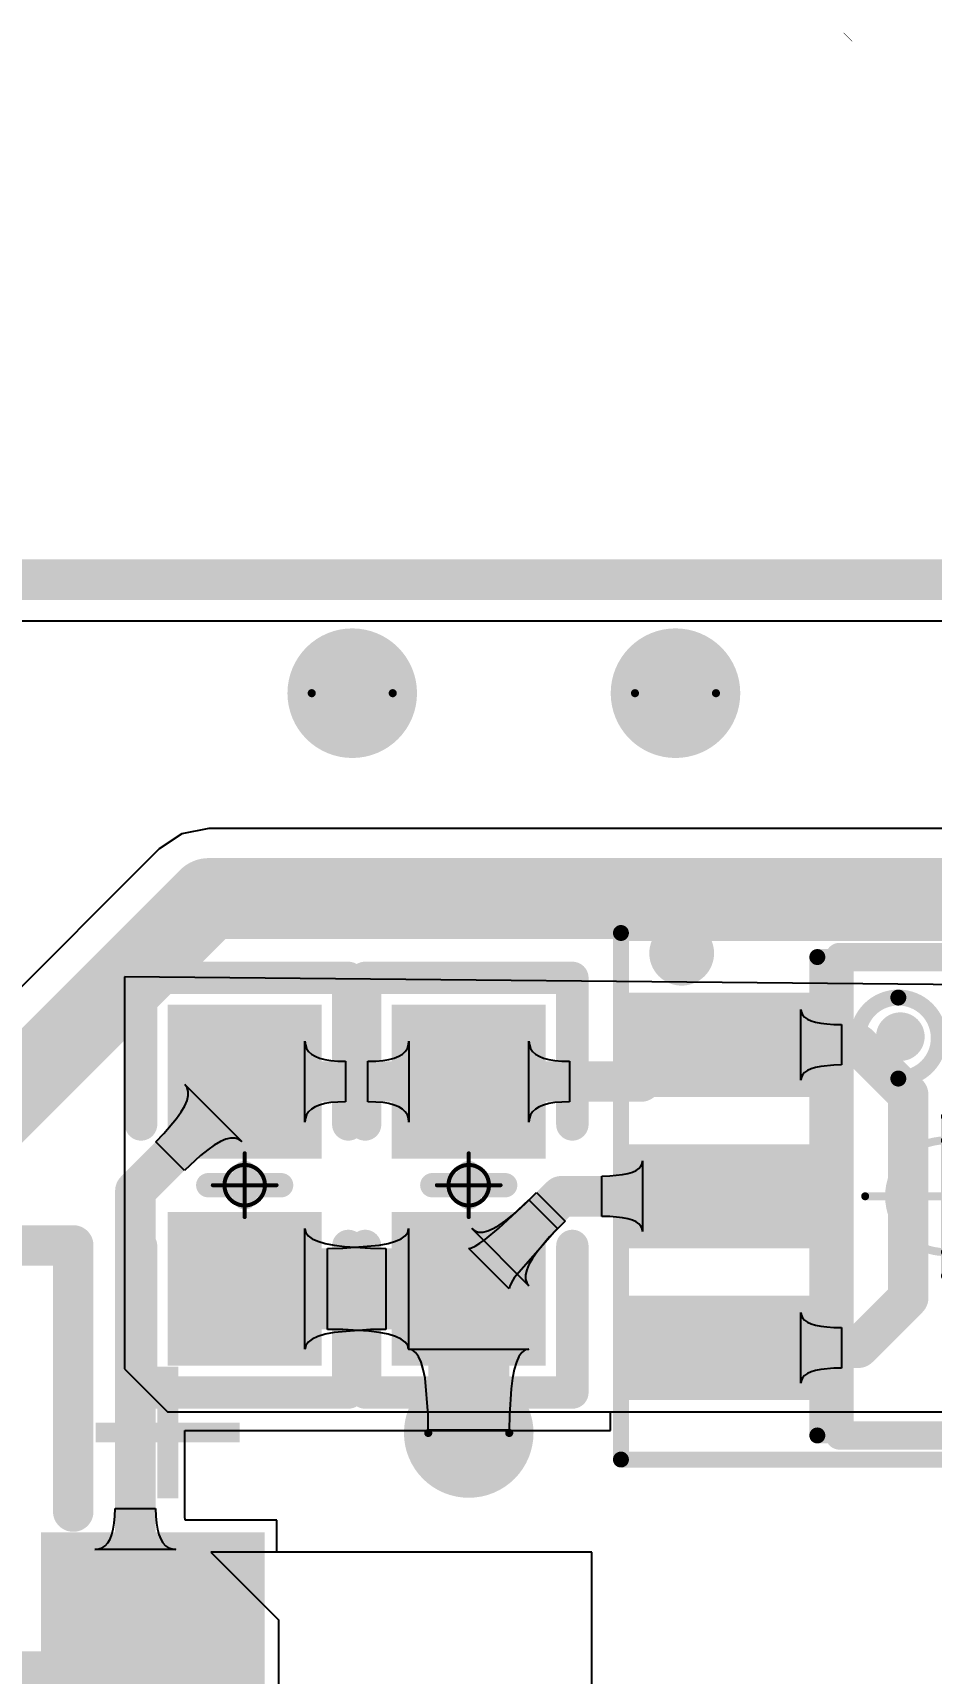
# Model space of a CAD drawing. Header units: millimetres. Extents: x -1.72 to 0.75, y -0.35 to 1.04.
# Drawn here: x 0.1823 to 0.4042, y 0.4781 to 0.883 of the extents above; entities that cross this region are included whole.
import ezdxf

# ---------------------------------------------------------------- set-up
doc = ezdxf.new("R2010")
doc.units = ezdxf.units.MM
doc.header["$MEASUREMENT"] = 0
for name, color, linetype in [('BottomLayer', 5, 'Continuous'), ('BottomSolder', 6, 'Continuous'), ('DrillDrawing', 1, 'Continuous'), ('Mechanical1', 6, 'Continuous'), ('Mechanical13', 56, 'Continuous'), ('Mechanical15', 56, 'Continuous'), ('MultiLayer', 9, 'Continuous'), ('TopLayer', 1, 'Continuous'), ('TopOverlay', 2, 'Continuous'), ('TopPaste', 8, 'Continuous'), ('TopSolder', 216, 'Continuous'), ('ViaHoleLayer', 16, 'Continuous')]:
    doc.layers.add(name, color=color, linetype=linetype)

# ---------------------------------------------------------------- blocks, each defined once
blk = doc.blocks.new('C_0603_L_37')
at = {"layer": 'Mechanical15', "const_width": 0.001}
for points in [[(0, 0.00787), (0, -0.00787)], [(-0.00787, 0), (0.00787, 0)]]:
    blk.add_lwpolyline(points, dxfattribs=at)
at = {"layer": 'Mechanical15'}
for points, const_width in [([(-0.00025, 0.00787, 1), (0.00025, 0.00787, 1)], 0.0005), ([(0.005, 0, 1), (-0.005, 0, 1)], 0.001), ([(-0.00812, 0, 1), (-0.00762, 0, 1)], 0.0005), ([(-0.00525, 0, 1), (-0.00475, 0, 1)], 0.0005), ([(0.00475, 0, 1), (0.00525, 0, 1)], 0.0005), ([(0.00762, 0, 1), (0.00812, 0, 1)], 0.0005), ([(-0.00025, -0.00787, 1), (0.00025, -0.00787, 1)], 0.0005)]:
    blk.add_lwpolyline(points, format="xyb", close=True, dxfattribs=dict(at, const_width=const_width))
at = {"layer": 'TopLayer'}
for points in [[(-0.04059, -0.015), (-0.01059, -0.015), (-0.04059, 0.015), (-0.01059, 0.015)], [(0.01059, -0.015), (0.04059, -0.015), (0.01059, 0.015), (0.04059, 0.015)]]:
    blk.add_solid(points, dxfattribs=at)
at = {"layer": 'TopOverlay'}
for points, const_width in [([(-0.05118, 0.02559), (-0.015, 0.02559)], 0.008), ([(-0.05118, 0.02559), (-0.05118, -0.02559)], 0.008), ([(0.015, 0.02559), (0.05118, 0.02559)], 0.008), ([(0.05118, 0.02559), (0.05118, -0.02559)], 0.008), ([(0, 0.009), (0, -0.009)], 0.006), ([(-0.003, 0), (0, 0)], 0.006), ([(0, 0), (0.003, 0)], 0.006), ([(-0.05118, -0.02559), (-0.015, -0.02559)], 0.008), ([(0.015, -0.02559), (0.05118, -0.02559)], 0.008)]:
    blk.add_lwpolyline(points, dxfattribs=dict(at, const_width=const_width))
for points, const_width in [([(-0.05318, 0.02559, 1), (-0.04918, 0.02559, 1)], 0.004), ([(-0.05318, 0.02559, 1), (-0.04918, 0.02559, 1)], 0.004), ([(-0.017, 0.02559, 1), (-0.013, 0.02559, 1)], 0.004), ([(0.013, 0.02559, 1), (0.017, 0.02559, 1)], 0.004), ([(0.04918, 0.02559, 1), (0.05318, 0.02559, 1)], 0.004), ([(0.04918, 0.02559, 1), (0.05318, 0.02559, 1)], 0.004), ([(-0.0015, 0.009, 1), (0.0015, 0.009, 1)], 0.003), ([(-0.0045, 0, 1), (-0.0015, 0, 1)], 0.003), ([(-0.0015, 0, 1), (0.0015, 0, 1)], 0.003), ([(-0.0015, 0, 1), (0.0015, 0, 1)], 0.003), ([(0.0015, 0, 1), (0.0045, 0, 1)], 0.003), ([(-0.0015, -0.009, 1), (0.0015, -0.009, 1)], 0.003), ([(-0.05318, -0.02559, 1), (-0.04918, -0.02559, 1)], 0.004), ([(-0.05318, -0.02559, 1), (-0.04918, -0.02559, 1)], 0.004), ([(-0.017, -0.02559, 1), (-0.013, -0.02559, 1)], 0.004), ([(0.013, -0.02559, 1), (0.017, -0.02559, 1)], 0.004), ([(0.04918, -0.02559, 1), (0.05318, -0.02559, 1)], 0.004), ([(0.04918, -0.02559, 1), (0.05318, -0.02559, 1)], 0.004)]:
    blk.add_lwpolyline(points, format="xyb", close=True, dxfattribs=dict(at, const_width=const_width))
at = {"layer": 'TopPaste'}
for points in [[(-0.04059, -0.015), (-0.01059, -0.015), (-0.04059, 0.015), (-0.01059, 0.015)], [(0.01059, -0.015), (0.04059, -0.015), (0.01059, 0.015), (0.04059, 0.015)]]:
    blk.add_solid(points, dxfattribs=at)
at = {"layer": 'TopSolder'}
for points in [[(-0.04459, -0.019), (-0.00659, -0.019), (-0.04459, 0.019), (-0.00659, 0.019)], [(0.00659, -0.019), (0.04459, -0.019), (0.00659, 0.019), (0.04459, 0.019)]]:
    blk.add_solid(points, dxfattribs=at)
blk = doc.blocks.new('SOT23_5L_41')
at = {"layer": 'Mechanical13', "const_width": 0.00394}
for points in [[(0.05906, 0.0315), (-0.05906, 0.0315)], [(-0.05906, -0.0315), (-0.05906, 0.0315)], [(0.05906, -0.0315), (0.05906, 0.0315)], [(0.05906, -0.0315), (-0.05906, -0.0315)]]:
    blk.add_lwpolyline(points, dxfattribs=at)
at = {"layer": 'Mechanical13'}
for points, const_width in [([(-0.06004, 0.0315, 1), (-0.05807, 0.0315, 1)], 0.00197), ([(-0.06004, 0.0315, 1), (-0.05807, 0.0315, 1)], 0.00197), ([(0.05807, 0.0315, 1), (0.06004, 0.0315, 1)], 0.00197), ([(0.05807, 0.0315, 1), (0.06004, 0.0315, 1)], 0.00197), ([(-0.02906, -0.0115, 1), (-0.04906, -0.0115, 1)], 0.00394), ([(-0.05004, -0.0115, 1), (-0.04807, -0.0115, 1)], 0.00197), ([(-0.03004, -0.0115, 1), (-0.02807, -0.0115, 1)], 0.00197), ([(-0.06004, -0.0315, 1), (-0.05807, -0.0315, 1)], 0.00197), ([(-0.06004, -0.0315, 1), (-0.05807, -0.0315, 1)], 0.00197), ([(0.05807, -0.0315, 1), (0.06004, -0.0315, 1)], 0.00197), ([(0.05807, -0.0315, 1), (0.06004, -0.0315, 1)], 0.00197)]:
    blk.add_lwpolyline(points, format="xyb", close=True, dxfattribs=dict(at, const_width=const_width))
at = {"layer": 'Mechanical15'}
for points, const_width in [([(0.065, 0.08), (-0.065, 0.08)], 0.00394), ([(-0.065, -0.08), (-0.065, 0.08)], 0.00394), ([(0.065, -0.08), (0.065, 0.08)], 0.00394), ([(0, -0.01969), (0, 0.01969)], 0.00197), ([(0.01969, 0), (-0.01969, 0)], 0.00197), ([(0.065, -0.08), (-0.065, -0.08)], 0.00394)]:
    blk.add_lwpolyline(points, dxfattribs=dict(at, const_width=const_width))
for points, const_width in [([(-0.06598, 0.08, 1), (-0.06402, 0.08, 1)], 0.00197), ([(-0.06598, 0.08, 1), (-0.06402, 0.08, 1)], 0.00197), ([(0.06402, 0.08, 1), (0.06598, 0.08, 1)], 0.00197), ([(0.06402, 0.08, 1), (0.06598, 0.08, 1)], 0.00197), ([(-0.00049, 0.01969, 1), (0.00049, 0.01969, 1)], 0.000984), ([(0.01378, 0, 1), (-0.01378, 0, 1)], 0.00197), ([(-0.02018, 0, 1), (-0.01919, 0, 1)], 0.000984), ([(-0.01427, 0, 1), (-0.01329, 0, 1)], 0.000984), ([(0.01329, 0, 1), (0.01427, 0, 1)], 0.000984), ([(0.01919, 0, 1), (0.02018, 0, 1)], 0.000984), ([(-0.00049, -0.01969, 1), (0.00049, -0.01969, 1)], 0.000984), ([(-0.06598, -0.08, 1), (-0.06402, -0.08, 1)], 0.00197), ([(-0.06598, -0.08, 1), (-0.06402, -0.08, 1)], 0.00197), ([(0.06402, -0.08, 1), (0.06598, -0.08, 1)], 0.00197), ([(0.06402, -0.08, 1), (0.06598, -0.08, 1)], 0.00197)]:
    blk.add_lwpolyline(points, format="xyb", close=True, dxfattribs=dict(at, const_width=const_width))
at = {"layer": 'TopLayer'}
for points in [[(-0.02854, 0.0748), (-0.04626, 0.0748), (-0.02854, 0.03543), (-0.04626, 0.03543)], [(0.04626, 0.0748), (0.02854, 0.0748), (0.04626, 0.03543), (0.02854, 0.03543)], [(-0.02854, -0.03543), (-0.04626, -0.03543), (-0.02854, -0.0748), (-0.04626, -0.0748)], [(0.00886, -0.03543), (-0.00886, -0.03543), (0.00886, -0.0748), (-0.00886, -0.0748)], [(0.04626, -0.03543), (0.02854, -0.03543), (0.04626, -0.0748), (0.02854, -0.0748)]]:
    blk.add_solid(points, dxfattribs=at)
at = {"layer": 'TopOverlay', "const_width": 0.007}
for points in [[(-0.05906, -0.026), (-0.05906, 0.026)], [(0.05906, 0.026), (-0.05906, 0.026)], [(0.05906, -0.026), (0.05906, 0.026)], [(0.05906, -0.026), (-0.05906, -0.026)]]:
    blk.add_lwpolyline(points, dxfattribs=at)
at = {"layer": 'TopOverlay'}
for points, const_width in [([(-0.06081, 0.026, 1), (-0.05731, 0.026, 1)], 0.0035), ([(-0.06081, 0.026, 1), (-0.05731, 0.026, 1)], 0.0035), ([(0.05731, 0.026, 1), (0.06081, 0.026, 1)], 0.0035), ([(0.05731, 0.026, 1), (0.06081, 0.026, 1)], 0.0035), ([(-0.0384, -0.011, 1), (-0.0404, -0.011, 1)], 0.01), ([(-0.0429, -0.011, 1), (-0.0379, -0.011, 1)], 0.005), ([(-0.0409, -0.011, 1), (-0.0359, -0.011, 1)], 0.005), ([(-0.06081, -0.026, 1), (-0.05731, -0.026, 1)], 0.0035), ([(-0.06081, -0.026, 1), (-0.05731, -0.026, 1)], 0.0035), ([(0.05731, -0.026, 1), (0.06081, -0.026, 1)], 0.0035), ([(0.05731, -0.026, 1), (0.06081, -0.026, 1)], 0.0035), ([(-0.057, -0.065, 1), (-0.063, -0.065, 1)], 0.01), ([(-0.0655, -0.065, 1), (-0.0605, -0.065, 1)], 0.005), ([(-0.0595, -0.065, 1), (-0.0545, -0.065, 1)], 0.005)]:
    blk.add_lwpolyline(points, format="xyb", close=True, dxfattribs=dict(at, const_width=const_width))
at = {"layer": 'TopPaste'}
for points in [[(-0.02854, 0.0748), (-0.04626, 0.0748), (-0.02854, 0.03543), (-0.04626, 0.03543)], [(0.04626, 0.0748), (0.02854, 0.0748), (0.04626, 0.03543), (0.02854, 0.03543)], [(-0.02854, -0.03543), (-0.04626, -0.03543), (-0.02854, -0.0748), (-0.04626, -0.0748)], [(0.00886, -0.03543), (-0.00886, -0.03543), (0.00886, -0.0748), (-0.00886, -0.0748)], [(0.04626, -0.03543), (0.02854, -0.03543), (0.04626, -0.0748), (0.02854, -0.0748)]]:
    blk.add_solid(points, dxfattribs=at)
at = {"layer": 'TopSolder'}
for points in [[(-0.02454, 0.0788), (-0.05026, 0.0788), (-0.02454, 0.03143), (-0.05026, 0.03143)], [(0.05026, 0.0788), (0.02454, 0.0788), (0.05026, 0.03143), (0.02454, 0.03143)], [(-0.02454, -0.03143), (-0.05026, -0.03143), (-0.02454, -0.0788), (-0.05026, -0.0788)], [(0.01286, -0.03143), (-0.01286, -0.03143), (0.01286, -0.0788), (-0.01286, -0.0788)], [(0.05026, -0.03143), (0.02454, -0.03143), (0.05026, -0.0788), (0.02454, -0.0788)]]:
    blk.add_solid(points, dxfattribs=at)
blk = doc.blocks.new('FPC_SMD_P0_50_14P_QCHF_SM_H2_0_45')
at = {"layer": 'TopLayer'}
for points in [[(0.11418, -0.03839), (0.10236, -0.03839), (0.11418, -0.08563), (0.10236, -0.08563)], [(0.13386, -0.03839), (0.12204, -0.03839), (0.13386, -0.08563), (0.12204, -0.08563)]]:
    blk.add_solid(points, dxfattribs=at)
at = {"layer": 'TopOverlay', "const_width": 0.01}
for points in [[(0.20866, 0.01354), (0.20866, -0.04233)], [(0.14296, -0.04233), (0.20866, -0.04233)]]:
    blk.add_lwpolyline(points, dxfattribs=at)
at = {"layer": 'TopOverlay', "const_width": 0.005}
for points in [[(0.14046, -0.04233, 1), (0.14546, -0.04233, 1)], [(0.20616, -0.04233, 1), (0.21116, -0.04233, 1)], [(0.20616, -0.04233, 1), (0.21116, -0.04233, 1)]]:
    blk.add_lwpolyline(points, format="xyb", close=True, dxfattribs=at)
at = {"layer": 'TopPaste'}
for points in [[(0.11418, -0.03839), (0.10236, -0.03839), (0.11418, -0.08563), (0.10236, -0.08563)], [(0.13386, -0.03839), (0.12204, -0.03839), (0.13386, -0.08563), (0.12204, -0.08563)]]:
    blk.add_solid(points, dxfattribs=at)
at = {"layer": 'TopSolder'}
for points in [[(0.11818, -0.03439), (0.09836, -0.03439), (0.11818, -0.08963), (0.09836, -0.08963)], [(0.13786, -0.03439), (0.11804, -0.03439), (0.13786, -0.08963), (0.11804, -0.08963)]]:
    blk.add_solid(points, dxfattribs=at)
blk = doc.blocks.new('C_0603_L_48')
at = {"layer": 'Mechanical15', "const_width": 0.001}
for points in [[(0, 0.00787), (0, -0.00787)], [(-0.00787, 0), (0.00787, 0)]]:
    blk.add_lwpolyline(points, dxfattribs=at)
at = {"layer": 'Mechanical15'}
for points, const_width in [([(-0.00025, 0.00787, 1), (0.00025, 0.00787, 1)], 0.0005), ([(0.005, 0, 1), (-0.005, 0, 1)], 0.001), ([(-0.00812, 0, 1), (-0.00762, 0, 1)], 0.0005), ([(-0.00525, 0, 1), (-0.00475, 0, 1)], 0.0005), ([(0.00475, 0, 1), (0.00525, 0, 1)], 0.0005), ([(0.00762, 0, 1), (0.00812, 0, 1)], 0.0005), ([(-0.00025, -0.00787, 1), (0.00025, -0.00787, 1)], 0.0005)]:
    blk.add_lwpolyline(points, format="xyb", close=True, dxfattribs=dict(at, const_width=const_width))
at = {"layer": 'TopLayer'}
for points in [[(-0.04059, -0.015), (-0.01059, -0.015), (-0.04059, 0.015), (-0.01059, 0.015)], [(0.01059, -0.015), (0.04059, -0.015), (0.01059, 0.015), (0.04059, 0.015)]]:
    blk.add_solid(points, dxfattribs=at)
at = {"layer": 'TopOverlay'}
for points, const_width in [([(-0.05118, 0.02559), (-0.015, 0.02559)], 0.008), ([(-0.05118, 0.02559), (-0.05118, -0.02559)], 0.008), ([(0.015, 0.02559), (0.05118, 0.02559)], 0.008), ([(0.05118, 0.02559), (0.05118, -0.02559)], 0.008), ([(0, 0.009), (0, -0.009)], 0.006), ([(-0.003, 0), (0, 0)], 0.006), ([(0, 0), (0.003, 0)], 0.006), ([(-0.05118, -0.02559), (-0.015, -0.02559)], 0.008), ([(0.015, -0.02559), (0.05118, -0.02559)], 0.008)]:
    blk.add_lwpolyline(points, dxfattribs=dict(at, const_width=const_width))
for points, const_width in [([(-0.05318, 0.02559, 1), (-0.04918, 0.02559, 1)], 0.004), ([(-0.05318, 0.02559, 1), (-0.04918, 0.02559, 1)], 0.004), ([(-0.017, 0.02559, 1), (-0.013, 0.02559, 1)], 0.004), ([(0.013, 0.02559, 1), (0.017, 0.02559, 1)], 0.004), ([(0.04918, 0.02559, 1), (0.05318, 0.02559, 1)], 0.004), ([(0.04918, 0.02559, 1), (0.05318, 0.02559, 1)], 0.004), ([(-0.0015, 0.009, 1), (0.0015, 0.009, 1)], 0.003), ([(-0.0045, 0, 1), (-0.0015, 0, 1)], 0.003), ([(-0.0015, 0, 1), (0.0015, 0, 1)], 0.003), ([(-0.0015, 0, 1), (0.0015, 0, 1)], 0.003), ([(0.0015, 0, 1), (0.0045, 0, 1)], 0.003), ([(-0.0015, -0.009, 1), (0.0015, -0.009, 1)], 0.003), ([(-0.05318, -0.02559, 1), (-0.04918, -0.02559, 1)], 0.004), ([(-0.05318, -0.02559, 1), (-0.04918, -0.02559, 1)], 0.004), ([(-0.017, -0.02559, 1), (-0.013, -0.02559, 1)], 0.004), ([(0.013, -0.02559, 1), (0.017, -0.02559, 1)], 0.004), ([(0.04918, -0.02559, 1), (0.05318, -0.02559, 1)], 0.004), ([(0.04918, -0.02559, 1), (0.05318, -0.02559, 1)], 0.004)]:
    blk.add_lwpolyline(points, format="xyb", close=True, dxfattribs=dict(at, const_width=const_width))
at = {"layer": 'TopPaste'}
for points in [[(-0.04059, -0.015), (-0.01059, -0.015), (-0.04059, 0.015), (-0.01059, 0.015)], [(0.01059, -0.015), (0.04059, -0.015), (0.01059, 0.015), (0.04059, 0.015)]]:
    blk.add_solid(points, dxfattribs=at)
at = {"layer": 'TopSolder'}
for points in [[(-0.04459, -0.019), (-0.00659, -0.019), (-0.04459, 0.019), (-0.00659, 0.019)], [(0.00659, -0.019), (0.04459, -0.019), (0.00659, 0.019), (0.04459, 0.019)]]:
    blk.add_solid(points, dxfattribs=at)

msp = doc.modelspace()

# ---------------------------------------------------------------- linework, layer by layer
at = {"layer": 'BottomLayer'}
msp.add_line((0.03937, 0.73784), (0.71153, 0.73784), dxfattribs=at)
at = {"layer": 'BottomLayer', "const_width": 0.012}
for points in [[(0.25523, 0.72, 1), (0.26723, 0.72, 1)], [(0.33506, 0.72, 1), (0.34706, 0.72, 1)], [(0.284, 0.53736, 1), (0.296, 0.53736, 1)]]:
    msp.add_lwpolyline(points, format="xyb", close=True, dxfattribs=at)
at = {"layer": 'BottomSolder', "const_width": 0.016}
for points in [[(0.25323, 0.72, 1), (0.26923, 0.72, 1)], [(0.33306, 0.72, 1), (0.34906, 0.72, 1)], [(0.282, 0.53736, 1), (0.298, 0.53736, 1)]]:
    msp.add_lwpolyline(points, format="xyb", close=True, dxfattribs=at)
at = {"layer": 'DrillDrawing', "const_width": 0.006}
msp.add_lwpolyline([(0.03937, 0.74803), (0.70866, 0.74803)], dxfattribs=at)
at = {"layer": 'DrillDrawing'}
for points, const_width in [([(0.27123, 0.72, 1), (0.25123, 0.72, 1)], 0.002), ([(0.35106, 0.72, 1), (0.33106, 0.72, 1)], 0.002), ([(0.25073, 0.72, 1), (0.25173, 0.72, 1)], 0.001), ([(0.27073, 0.72, 1), (0.27173, 0.72, 1)], 0.001), ([(0.33056, 0.72, 1), (0.33156, 0.72, 1)], 0.001), ([(0.35056, 0.72, 1), (0.35156, 0.72, 1)], 0.001), ([(0.3, 0.53736, 1), (0.28, 0.53736, 1)], 0.002), ([(0.2795, 0.53736, 1), (0.2805, 0.53736, 1)], 0.001), ([(0.2995, 0.53736, 1), (0.3005, 0.53736, 1)], 0.001)]:
    msp.add_lwpolyline(points, format="xyb", close=True, dxfattribs=dict(at, const_width=const_width))
at = {"layer": 'Mechanical1', "const_width": 0.01}
msp.add_lwpolyline([(0.03937, 0.74803), (0.70866, 0.74803)], dxfattribs=at)
at = {"layer": 'Mechanical15', "const_width": 0.0001}
msp.add_lwpolyline([(0.38265, 0.88299), (0.38465, 0.88099)], dxfattribs=at)
at = {"layer": 'Mechanical15', "const_width": 0.00005}
for points in [[(0.38262, 0.88299, 1), (0.38267, 0.88299, 1)], [(0.38462, 0.88099, 1), (0.38467, 0.88099, 1)]]:
    msp.add_lwpolyline(points, format="xyb", close=True, dxfattribs=at)
at = {"layer": 'MultiLayer', "const_width": 0.012}
for points in [[(0.25523, 0.72, 1), (0.26723, 0.72, 1)], [(0.33506, 0.72, 1), (0.34706, 0.72, 1)], [(0.284, 0.53736, 1), (0.296, 0.53736, 1)]]:
    msp.add_lwpolyline(points, format="xyb", close=True, dxfattribs=at)
at = {"layer": 'TopLayer'}
for p, q in [((0.03937, 0.73784), (0.71153, 0.73784)), ((0.21917, 0.6853), (0.21355, 0.68155)), ((0.2258, 0.68662), (0.21917, 0.6853)), ((0.41808, 0.68662), (0.2258, 0.68662)), ((0.21355, 0.68155), (0.14632, 0.61432)), ((0.21355, 0.68155), (0.21355, 0.68155)), ((0.60377, 0.64612), (0.205, 0.65)), ((0.205, 0.65), (0.205, 0.55316)), ((0.37204, 0.62447), (0.37204, 0.64194)), ((0.37204, 0.64194), (0.37214, 0.64123)), ((0.37214, 0.64123), (0.37244, 0.6406)), ((0.37244, 0.6406), (0.37294, 0.64004)), ((0.37294, 0.64004), (0.37364, 0.63955)), ((0.37364, 0.63955), (0.37454, 0.63914)), ((0.37454, 0.63914), (0.37564, 0.6388)), ((0.37564, 0.6388), (0.37694, 0.63854)), ((0.37694, 0.63854), (0.37844, 0.63836)), ((0.37844, 0.63836), (0.38014, 0.63824)), ((0.38014, 0.63824), (0.38204, 0.63821)), ((0.38204, 0.63821), (0.38204, 0.62821)), ((0.24955, 0.61412), (0.24955, 0.63412)), ((0.24955, 0.63412), (0.24965, 0.63317)), ((0.24965, 0.63317), (0.24995, 0.63232)), ((0.24995, 0.63232), (0.25045, 0.63157)), ((0.27433, 0.63157), (0.27484, 0.63232)), ((0.27484, 0.63232), (0.27514, 0.63317)), ((0.27514, 0.63317), (0.27524, 0.63412)), ((0.27524, 0.63412), (0.27524, 0.61412)), ((0.30488, 0.61412), (0.30488, 0.63412)), ((0.30488, 0.63412), (0.30498, 0.63317)), ((0.30498, 0.63317), (0.30528, 0.63232)), ((0.30528, 0.63232), (0.30578, 0.63157)), ((0.25045, 0.63157), (0.25115, 0.63092)), ((0.25115, 0.63092), (0.25205, 0.63037)), ((0.25205, 0.63037), (0.25315, 0.62992)), ((0.25315, 0.62992), (0.25445, 0.62957)), ((0.25445, 0.62957), (0.25595, 0.62932)), ((0.25595, 0.62932), (0.25765, 0.62917)), ((0.25765, 0.62917), (0.25955, 0.62912)), ((0.25955, 0.62912), (0.25955, 0.61912)), ((0.26512, 0.62912), (0.26705, 0.62917)), ((0.26512, 0.61912), (0.26512, 0.62912)), ((0.26705, 0.62917), (0.26877, 0.62932)), ((0.26877, 0.62932), (0.27028, 0.62957)), ((0.27028, 0.62957), (0.2716, 0.62992)), ((0.2716, 0.62992), (0.27271, 0.63037)), ((0.27271, 0.63037), (0.27362, 0.63092)), ((0.27362, 0.63092), (0.27433, 0.63157)), ((0.30578, 0.63157), (0.30648, 0.63092)), ((0.30648, 0.63092), (0.30738, 0.63037)), ((0.30738, 0.63037), (0.30848, 0.62992)), ((0.30848, 0.62992), (0.30978, 0.62957)), ((0.30978, 0.62957), (0.31128, 0.62932)), ((0.31128, 0.62932), (0.31298, 0.62917)), ((0.31298, 0.62917), (0.31488, 0.62912)), ((0.31488, 0.62912), (0.31488, 0.61912)), ((0.37694, 0.62787), (0.37564, 0.62761)), ((0.38014, 0.62817), (0.37694, 0.62787)), ((0.38204, 0.62821), (0.38014, 0.62817)), ((0.37214, 0.62518), (0.37204, 0.62447)), ((0.37244, 0.62581), (0.37214, 0.62518)), ((0.37294, 0.62637), (0.37244, 0.62581)), ((0.37364, 0.62686), (0.37294, 0.62637)), ((0.37454, 0.62727), (0.37364, 0.62686)), ((0.37564, 0.62761), (0.37454, 0.62727)), ((0.22046, 0.62261), (0.21991, 0.62338)), ((0.21991, 0.62338), (0.23393, 0.60936)), ((0.22043, 0.61945), (0.22072, 0.62065)), ((0.22074, 0.6217), (0.22046, 0.62261)), ((0.22072, 0.62065), (0.22074, 0.6217)), ((0.21785, 0.61499), (0.21899, 0.61662)), ((0.21899, 0.61662), (0.21985, 0.61811)), ((0.21985, 0.61811), (0.22043, 0.61945)), ((0.24995, 0.61592), (0.24965, 0.61507)), ((0.25045, 0.61667), (0.24995, 0.61592)), ((0.25115, 0.61732), (0.25045, 0.61667)), ((0.25205, 0.61787), (0.25115, 0.61732)), ((0.25315, 0.61832), (0.25205, 0.61787)), ((0.25445, 0.61867), (0.25315, 0.61832)), ((0.25595, 0.61892), (0.25445, 0.61867)), ((0.25765, 0.61907), (0.25595, 0.61892)), ((0.25955, 0.61912), (0.25765, 0.61907)), ((0.26705, 0.61907), (0.26512, 0.61912)), ((0.26877, 0.61892), (0.26705, 0.61907)), ((0.27028, 0.61867), (0.26877, 0.61892)), ((0.2716, 0.61832), (0.27028, 0.61867)), ((0.27271, 0.61787), (0.2716, 0.61832)), ((0.27362, 0.61732), (0.27271, 0.61787)), ((0.27433, 0.61667), (0.27362, 0.61732)), ((0.27484, 0.61592), (0.27433, 0.61667)), ((0.27514, 0.61507), (0.27484, 0.61592)), ((0.30528, 0.61592), (0.30498, 0.61507)), ((0.30578, 0.61667), (0.30528, 0.61592)), ((0.30648, 0.61732), (0.30578, 0.61667)), ((0.30738, 0.61787), (0.30648, 0.61732)), ((0.30848, 0.61832), (0.30738, 0.61787)), ((0.30978, 0.61867), (0.30848, 0.61832)), ((0.31128, 0.61892), (0.30978, 0.61867)), ((0.31298, 0.61907), (0.31128, 0.61892)), ((0.31488, 0.61912), (0.31298, 0.61907)), ((0.21471, 0.6113), (0.21785, 0.61499)), ((0.24965, 0.61507), (0.24955, 0.61412)), ((0.27524, 0.61412), (0.27514, 0.61507)), ((0.30498, 0.61507), (0.30488, 0.61412)), ((0.21272, 0.60924), (0.21471, 0.6113)), ((0.21979, 0.60217), (0.21272, 0.60924)), ((0.22717, 0.60844), (0.22554, 0.60729)), ((0.22866, 0.6093), (0.22717, 0.60844)), ((0.23, 0.60987), (0.22866, 0.6093)), ((0.2312, 0.61017), (0.23, 0.60987)), ((0.23226, 0.61018), (0.2312, 0.61017)), ((0.23317, 0.60991), (0.23226, 0.61018)), ((0.23393, 0.60936), (0.23317, 0.60991)), ((0.22377, 0.60587), (0.21979, 0.60217)), ((0.22554, 0.60729), (0.22377, 0.60587)), ((0.33251, 0.6032), (0.33281, 0.60383)), ((0.33281, 0.60383), (0.33291, 0.60454)), ((0.33291, 0.60454), (0.33291, 0.58707)), ((0.32291, 0.6008), (0.32481, 0.60084)), ((0.32291, 0.5908), (0.32291, 0.6008)), ((0.32481, 0.60084), (0.32801, 0.60114)), ((0.32801, 0.60114), (0.32931, 0.6014)), ((0.32931, 0.6014), (0.33041, 0.60174)), ((0.33041, 0.60174), (0.33131, 0.60215)), ((0.33131, 0.60215), (0.33201, 0.60264)), ((0.33201, 0.60264), (0.33251, 0.6032)), ((0.30408, 0.59412), (0.30673, 0.59674)), ((0.30408, 0.59412), (0.30673, 0.59674)), ((0.30673, 0.59674), (0.3138, 0.58967)), ((0.30673, 0.59674), (0.3138, 0.58967)), ((0.29743, 0.58791), (0.30408, 0.59412)), ((0.29743, 0.58791), (0.30408, 0.59412)), ((0.30092, 0.59121), (0.30488, 0.59489)), ((0.30488, 0.59489), (0.31195, 0.58782)), ((0.24955, 0.55806), (0.24955, 0.58782)), ((0.24955, 0.58782), (0.24975, 0.58689)), ((0.27492, 0.58689), (0.27512, 0.58782)), ((0.27512, 0.58782), (0.27512, 0.55806)), ((0.30488, 0.57367), (0.29074, 0.58782)), ((0.29074, 0.58782), (0.29152, 0.58725)), ((0.29152, 0.58725), (0.29244, 0.58697)), ((0.2935, 0.58697), (0.2947, 0.58725)), ((0.29408, 0.58514), (0.29743, 0.58791)), ((0.29408, 0.58514), (0.29743, 0.58791)), ((0.2947, 0.58725), (0.29604, 0.58782)), ((0.29604, 0.58782), (0.29753, 0.58866)), ((0.29753, 0.58866), (0.29916, 0.5898)), ((0.29916, 0.5898), (0.30092, 0.59121)), ((0.31195, 0.58782), (0.30997, 0.58577)), ((0.3138, 0.58967), (0.31118, 0.58701)), ((0.3138, 0.58967), (0.31118, 0.58701)), ((0.32481, 0.59077), (0.32291, 0.5908)), ((0.32651, 0.59065), (0.32481, 0.59077)), ((0.32801, 0.59047), (0.32651, 0.59065)), ((0.32931, 0.59021), (0.32801, 0.59047)), ((0.33041, 0.58987), (0.32931, 0.59021)), ((0.33131, 0.58946), (0.33041, 0.58987)), ((0.33201, 0.58897), (0.33131, 0.58946)), ((0.33251, 0.58841), (0.33201, 0.58897)), ((0.33281, 0.58778), (0.33251, 0.58841)), ((0.33291, 0.58707), (0.33281, 0.58778)), ((0.24975, 0.58689), (0.25035, 0.58606)), ((0.25035, 0.58606), (0.25135, 0.58533)), ((0.25135, 0.58533), (0.25275, 0.58469)), ((0.25275, 0.58469), (0.25455, 0.58416)), ((0.25455, 0.58416), (0.25675, 0.58372)), ((0.25675, 0.58372), (0.25935, 0.58337)), ((0.25892, 0.58298), (0.26792, 0.58372)), ((0.25935, 0.58337), (0.26575, 0.58298)), ((0.26792, 0.58372), (0.27012, 0.58416)), ((0.27012, 0.58416), (0.27192, 0.58469)), ((0.27192, 0.58469), (0.27332, 0.58533)), ((0.27332, 0.58533), (0.27432, 0.58606)), ((0.27432, 0.58606), (0.27492, 0.58689)), ((0.29069, 0.58307), (0.29161, 0.58349)), ((0.29069, 0.58307), (0.29161, 0.58349)), ((0.29161, 0.58349), (0.29274, 0.58418)), ((0.29161, 0.58349), (0.29274, 0.58418)), ((0.29244, 0.58697), (0.2935, 0.58697)), ((0.29274, 0.58418), (0.29408, 0.58514)), ((0.29274, 0.58418), (0.29408, 0.58514)), ((0.31118, 0.58701), (0.30125, 0.57567)), ((0.31118, 0.58701), (0.30125, 0.57567)), ((0.30997, 0.58577), (0.30686, 0.58209)), ((0.25512, 0.58294), (0.25892, 0.58298)), ((0.25512, 0.56294), (0.25512, 0.58294)), ((0.26575, 0.58298), (0.26955, 0.58294)), ((0.26955, 0.58294), (0.26955, 0.56294)), ((0.29, 0.58294), (0.29069, 0.58307)), ((0.29, 0.58294), (0.29069, 0.58307)), ((0.3, 0.57293), (0.29, 0.58294)), ((0.3, 0.57293), (0.29, 0.58294)), ((0.30573, 0.58046), (0.30488, 0.57898)), ((0.30686, 0.58209), (0.30573, 0.58046)), ((0.30125, 0.57567), (0.30056, 0.57454)), ((0.30125, 0.57567), (0.30056, 0.57454)), ((0.30432, 0.57763), (0.30403, 0.57643)), ((0.30403, 0.57643), (0.30403, 0.57537)), ((0.30403, 0.57537), (0.30432, 0.57445)), ((0.30488, 0.57898), (0.30432, 0.57763)), ((0.30014, 0.57363), (0.3, 0.57293)), ((0.30014, 0.57363), (0.3, 0.57293)), ((0.30056, 0.57454), (0.30014, 0.57363)), ((0.30056, 0.57454), (0.30014, 0.57363)), ((0.30432, 0.57445), (0.30488, 0.57367)), ((0.37204, 0.54966), (0.37204, 0.56714)), ((0.37204, 0.56714), (0.37214, 0.56643)), ((0.25892, 0.56289), (0.25512, 0.56294)), ((0.26955, 0.56294), (0.26575, 0.56289)), ((0.37214, 0.56643), (0.37244, 0.56579)), ((0.37244, 0.56579), (0.37294, 0.56523)), ((0.37294, 0.56523), (0.37364, 0.56475)), ((0.37364, 0.56475), (0.37454, 0.56434)), ((0.37454, 0.56434), (0.37564, 0.564)), ((0.37564, 0.564), (0.37694, 0.56374)), ((0.37694, 0.56374), (0.37844, 0.56355)), ((0.37844, 0.56355), (0.38014, 0.56344)), ((0.38014, 0.56344), (0.38204, 0.5634)), ((0.38204, 0.5634), (0.38204, 0.5534)), ((0.24975, 0.55898), (0.24955, 0.55806)), ((0.25035, 0.55981), (0.24975, 0.55898)), ((0.25135, 0.56054), (0.25035, 0.55981)), ((0.25275, 0.56118), (0.25135, 0.56054)), ((0.25455, 0.56172), (0.25275, 0.56118)), ((0.25675, 0.56215), (0.25455, 0.56172)), ((0.26575, 0.56289), (0.25675, 0.56215)), ((0.26532, 0.5625), (0.25892, 0.56289)), ((0.26792, 0.56215), (0.26532, 0.5625)), ((0.27012, 0.56172), (0.26792, 0.56215)), ((0.27192, 0.56118), (0.27012, 0.56172)), ((0.27332, 0.56054), (0.27192, 0.56118)), ((0.27432, 0.55981), (0.27332, 0.56054)), ((0.27492, 0.55898), (0.27432, 0.55981)), ((0.27512, 0.55806), (0.27492, 0.55898)), ((0.27605, 0.55786), (0.27512, 0.55806)), ((0.27512, 0.55806), (0.30488, 0.55806)), ((0.27688, 0.55726), (0.27605, 0.55786)), ((0.27761, 0.55626), (0.27688, 0.55726)), ((0.27825, 0.55486), (0.27761, 0.55626)), ((0.27878, 0.55306), (0.27825, 0.55486)), ((0.30176, 0.55486), (0.30122, 0.55306)), ((0.30239, 0.55626), (0.30176, 0.55486)), ((0.30313, 0.55726), (0.30239, 0.55626)), ((0.30396, 0.55786), (0.30313, 0.55726)), ((0.30488, 0.55806), (0.30396, 0.55786)), ((0.205, 0.55316), (0.21561, 0.54254)), ((0.27922, 0.55086), (0.27878, 0.55306)), ((0.27995, 0.54186), (0.27922, 0.55086)), ((0.30078, 0.55086), (0.30044, 0.54826)), ((0.30122, 0.55306), (0.30078, 0.55086)), ((0.37244, 0.55101), (0.37214, 0.55037)), ((0.37294, 0.55157), (0.37244, 0.55101)), ((0.37364, 0.55206), (0.37294, 0.55157)), ((0.37454, 0.55247), (0.37364, 0.55206)), ((0.37564, 0.5528), (0.37454, 0.55247)), ((0.37694, 0.55307), (0.37564, 0.5528)), ((0.38014, 0.55336), (0.37694, 0.55307)), ((0.38204, 0.5534), (0.38014, 0.55336)), ((0.30044, 0.54826), (0.30005, 0.54186)), ((0.37214, 0.55037), (0.37204, 0.54966)), ((0.21561, 0.54254), (0.60832, 0.54254)), ((0.28, 0.53806), (0.27995, 0.54186)), ((0.30005, 0.54186), (0.3, 0.53806)), ((0.325, 0.53794), (0.325, 0.54254)), ((0.325, 0.54254), (0.37195, 0.54254)), ((0.37195, 0.54254), (0.37204, 0.54253)), ((0.37204, 0.54253), (0.37212, 0.54254)), ((0.37212, 0.54254), (0.48677, 0.54254)), ((0.21991, 0.51657), (0.21991, 0.53794)), ((0.21991, 0.53794), (0.325, 0.53794)), ((0.3, 0.53806), (0.28, 0.53806)), ((0.20262, 0.51681), (0.20267, 0.51874)), ((0.20267, 0.51874), (0.21267, 0.51874)), ((0.21267, 0.51874), (0.21272, 0.51681)), ((0.20222, 0.51358), (0.20247, 0.51509)), ((0.20247, 0.51509), (0.20262, 0.51681)), ((0.21272, 0.51681), (0.21287, 0.51509)), ((0.21287, 0.51509), (0.21312, 0.51358)), ((0.21996, 0.51598), (0.21991, 0.51657)), ((0.21998, 0.51586), (0.21996, 0.51598)), ((0.24263, 0.51586), (0.21998, 0.51586)), ((0.24263, 0.50795), (0.24263, 0.51586)), ((0.20087, 0.51024), (0.20142, 0.51115)), ((0.20142, 0.51115), (0.20187, 0.51226)), ((0.20187, 0.51226), (0.20222, 0.51358)), ((0.21312, 0.51358), (0.21347, 0.51226)), ((0.21347, 0.51226), (0.21392, 0.51115)), ((0.21392, 0.51115), (0.21447, 0.51024)), ((0.19767, 0.50862), (0.19862, 0.50872)), ((0.21767, 0.50862), (0.19767, 0.50862)), ((0.19862, 0.50872), (0.19947, 0.50902)), ((0.19947, 0.50902), (0.20022, 0.50953)), ((0.20022, 0.50953), (0.20087, 0.51024)), ((0.21447, 0.51024), (0.21512, 0.50953)), ((0.21512, 0.50953), (0.21587, 0.50902)), ((0.21587, 0.50902), (0.21672, 0.50872)), ((0.21672, 0.50872), (0.21767, 0.50862)), ((0.32041, 0.50795), (0.2263, 0.50795)), ((0.2263, 0.50795), (0.24303, 0.49122)), ((0.32041, 0.50795), (0.24263, 0.50795)), ((0.32041, 0.42921), (0.32041, 0.50795)), ((0.32041, 0.46877), (0.32041, 0.50795)), ((0.24303, 0.49122), (0.24303, 0.42921))]:
    msp.add_line(p, q, dxfattribs=at)
for points, const_width in [([(0.25523, 0.72, 1), (0.26723, 0.72, 1)], 0.012), ([(0.33506, 0.72, 1), (0.34706, 0.72, 1)], 0.012), ([(0.2208, 0.66929, 1), (0.2308, 0.66929, 1)], 0.01), ([(0.2208, 0.66929, 1), (0.2308, 0.66929, 1)], 0.01), ([(0.33914, 0.63321, 1), (0.34414, 0.63321, 1)], 0.005), ([(0.33914, 0.63321, 1), (0.34414, 0.63321, 1)], 0.005), ([(0.34997, 0.63321, 1), (0.35497, 0.63321, 1)], 0.005), ([(0.34997, 0.63321, 1), (0.35497, 0.63321, 1)], 0.005), ([(0.38371, 0.63321, 1), (0.38871, 0.63321, 1)], 0.005), ([(0.38371, 0.63321, 1), (0.38871, 0.63321, 1)], 0.005), ([(0.23217, 0.62412, 1), (0.23717, 0.62412, 1)], 0.005), ([(0.23217, 0.62412, 1), (0.23717, 0.62412, 1)], 0.005), ([(0.2875, 0.62412, 1), (0.2925, 0.62412, 1)], 0.005), ([(0.2875, 0.62412, 1), (0.2925, 0.62412, 1)], 0.005), ([(0.33006, 0.62412, 1), (0.33506, 0.62412, 1)], 0.005), ([(0.33006, 0.62412, 1), (0.33506, 0.62412, 1)], 0.005), ([(0.39602, 0.6209, 1), (0.40102, 0.6209, 1)], 0.005), ([(0.39602, 0.6209, 1), (0.40102, 0.6209, 1)], 0.005), ([(0.20517, 0.59712, 1), (0.21017, 0.59712, 1)], 0.005), ([(0.20517, 0.59712, 1), (0.21017, 0.59712, 1)], 0.005), ([(0.31037, 0.5958, 1), (0.31537, 0.5958, 1)], 0.005), ([(0.31037, 0.5958, 1), (0.31537, 0.5958, 1)], 0.005), ([(0.34997, 0.5958, 1), (0.35497, 0.5958, 1)], 0.005), ([(0.22967, 0.57294, 1), (0.23967, 0.57294, 1)], 0.01), ([(0.285, 0.57294, 1), (0.295, 0.57294, 1)], 0.01), ([(0.285, 0.57294, 1), (0.295, 0.57294, 1)], 0.01), ([(0.2875, 0.57294, 1), (0.2925, 0.57294, 1)], 0.005), ([(0.39602, 0.57071, 1), (0.40102, 0.57071, 1)], 0.005), ([(0.39602, 0.57071, 1), (0.40102, 0.57071, 1)], 0.005), ([(0.34997, 0.5584, 1), (0.35497, 0.5584, 1)], 0.005), ([(0.38371, 0.5584, 1), (0.38871, 0.5584, 1)], 0.005), ([(0.38371, 0.5584, 1), (0.38871, 0.5584, 1)], 0.005), ([(0.284, 0.53736, 1), (0.296, 0.53736, 1)], 0.012), ([(0.285, 0.53736, 1), (0.295, 0.53736, 1)], 0.01), ([(0.20517, 0.50386, 1), (0.21017, 0.50386, 1)], 0.005), ([(0.20517, 0.50386, 1), (0.21017, 0.50386, 1)], 0.005), ([(0.20608, 0.50295, 1), (0.21108, 0.50295, 1)], 0.005), ([(0.20608, 0.50295, 1), (0.21108, 0.50295, 1)], 0.005), ([(0.20951, 0.50295, 1), (0.21451, 0.50295, 1)], 0.005), ([(0.21051, 0.48327, 1), (0.21351, 0.48327, 1)], 0.003), ([(0.20701, 0.47342, 1), (0.21701, 0.47342, 1)], 0.01)]:
    msp.add_lwpolyline(points, format="xyb", close=True, dxfattribs=dict(at, const_width=const_width))
for points, const_width in [([(0.15858, 0.60207), (0.2258, 0.66929)], 0.02), ([(0.2258, 0.66929), (0.41808, 0.66929)], 0.02), ([(0.33256, 0.62412), (0.34164, 0.63321)], 0.01), ([(0.34164, 0.63321), (0.35247, 0.63321)], 0.01), ([(0.35247, 0.63321), (0.38621, 0.63321)], 0.01), ([(0.38621, 0.63321), (0.39852, 0.6209)], 0.01), ([(0.20767, 0.59712), (0.23467, 0.62412)], 0.01), ([(0.23467, 0.62412), (0.29, 0.62412)], 0.01), ([(0.29, 0.62412), (0.33256, 0.62412)], 0.01), ([(0.39852, 0.57071), (0.39852, 0.6209)], 0.01), ([(0.20767, 0.50386), (0.20767, 0.59712)], 0.01), ([(0.29, 0.57294), (0.31287, 0.5958)], 0.01), ([(0.31287, 0.5958), (0.35247, 0.5958)], 0.01), ([(0.23467, 0.57294), (0.29, 0.57294)], 0.02), ([(0.29, 0.53736), (0.29, 0.57294)], 0.02), ([(0.38621, 0.5584), (0.39852, 0.57071)], 0.01), ([(0.35247, 0.5584), (0.38621, 0.5584)], 0.01), ([(0.20767, 0.50386), (0.20858, 0.50295)], 0.01), ([(0.20858, 0.50295), (0.21201, 0.50295)], 0.01), ([(0.21201, 0.47342), (0.21201, 0.48327)], 0.006), ([(0.17029, 0.47342), (0.21201, 0.47342)], 0.02)]:
    msp.add_lwpolyline(points, dxfattribs=dict(at, const_width=const_width))
at = {"layer": 'TopSolder', "const_width": 0.016}
for points in [[(0.25323, 0.72, 1), (0.26923, 0.72, 1)], [(0.33306, 0.72, 1), (0.34906, 0.72, 1)], [(0.282, 0.53736, 1), (0.298, 0.53736, 1)]]:
    msp.add_lwpolyline(points, format="xyb", close=True, dxfattribs=at)
at = {"layer": 'ViaHoleLayer', "const_width": 0.006}
for points in [[(0.25823, 0.72, 1), (0.26423, 0.72, 1)], [(0.33806, 0.72, 1), (0.34406, 0.72, 1)], [(0.287, 0.53736, 1), (0.293, 0.53736, 1)]]:
    msp.add_lwpolyline(points, format="xyb", close=True, dxfattribs=at)

# ---------------------------------------------------------------- block references
for name, p, rotation in [('SOT23_5L_41', (0.40759, 0.5958), 270), ('C_0603_L_37', (0.23467, 0.59853), 90), ('C_0603_L_48', (0.29, 0.59853), 90), ('FPC_SMD_P0_50_14P_QCHF_SM_H2_0_45', (0.15, 0.375), 90)]:
    msp.add_blockref(name, p, dxfattribs=dict(rotation=rotation))

# ---------------------------------------------------------------- texts
at = {"layer": 'TopOverlay'}
msp.add_text('+', height=0.05, rotation=90, dxfattribs=at).set_placement((0.23984, 0.51796))

doc.saveas('drawing.dxf')
